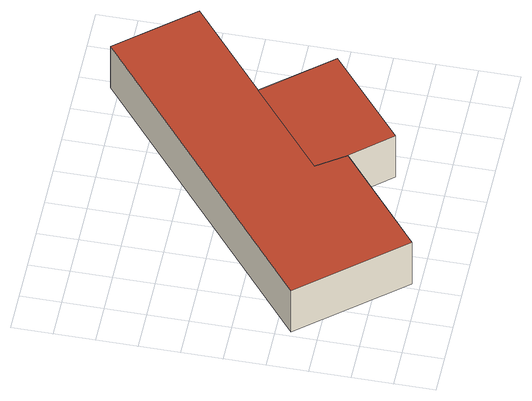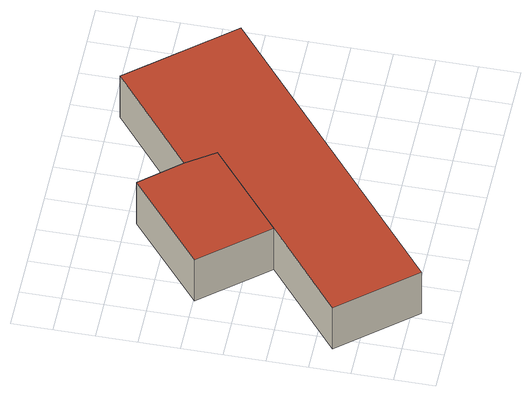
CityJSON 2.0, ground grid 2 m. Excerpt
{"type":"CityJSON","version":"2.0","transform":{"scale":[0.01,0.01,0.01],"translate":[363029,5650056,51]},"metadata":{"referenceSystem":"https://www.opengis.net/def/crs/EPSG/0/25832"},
"CityObjects":{
"building1":{"type":"Building","attributes":{"Geometrietyp2DReferenz":"3000","Gemeindeschluessel":"05315000","function":"31001_1010","roofType":"1000","measuredHeight":2.8,"storeysAboveGround":1},"address":[{"country":"Germany","locality":"Köln","thoroughfareNumber":"50","thoroughfareName":"Auf dem Flachsacker"}],"geometry":[{"type":"Solid","lod":"2","boundaries":[[[[0,1,2,3]],[[4,5,1,0]],[[6,7,5,4]],[[8,9,7,6]],[[10,11,9,8]],[[12,13,11,10]],[[3,2,13,12]],[[10,8,6,4,0,3,12]],[[1,5,7,9,11,13,2]]]],"semantics":{"surfaces":[{"type":"WallSurface"},{"type":"RoofSurface"},{"type":"GroundSurface"}],"values":[[0,0,0,0,0,0,0,1,2]]}}]},
"building2":{"type":"Building","attributes":{"Geometrietyp2DReferenz":"3000","Gemeindeschluessel":"05315000","function":"31001_1010","roofType":"1000","measuredHeight":2.79,"storeysAboveGround":1},"address":[{"country":"Germany","locality":"Köln","thoroughfareNumber":"50","thoroughfareName":"Auf dem Flachsacker"}],"geometry":[{"type":"Solid","lod":"2","boundaries":[[[[14,15,16,17]],[[18,19,15,14]],[[20,21,19,18]],[[22,23,21,20]],[[17,16,23,22]],[[20,18,14,17,22]],[[15,19,21,23,16]]]],"semantics":{"surfaces":[{"type":"WallSurface"},{"type":"RoofSurface"},{"type":"GroundSurface"}],"values":[[0,0,0,0,0,1,2]]}}]}
},
"vertices":[
[1666,1287,310],[1666,1287,30],[1367,1646,30],[1367,1646,310],[1232,924,310],[1232,924,30],[817,576,310],[817,576,30],[911,439,310],[911,439,30],[434,41,310],[434,41,30],[28,529,310],[28,529,30],
[1498,605,311],[1498,605,31],[1232,924,31],[1232,924,311],[1074,247,311],[1074,247,31],[911,439,311],[911,439,31],[817,576,311],[817,576,31]
]}
